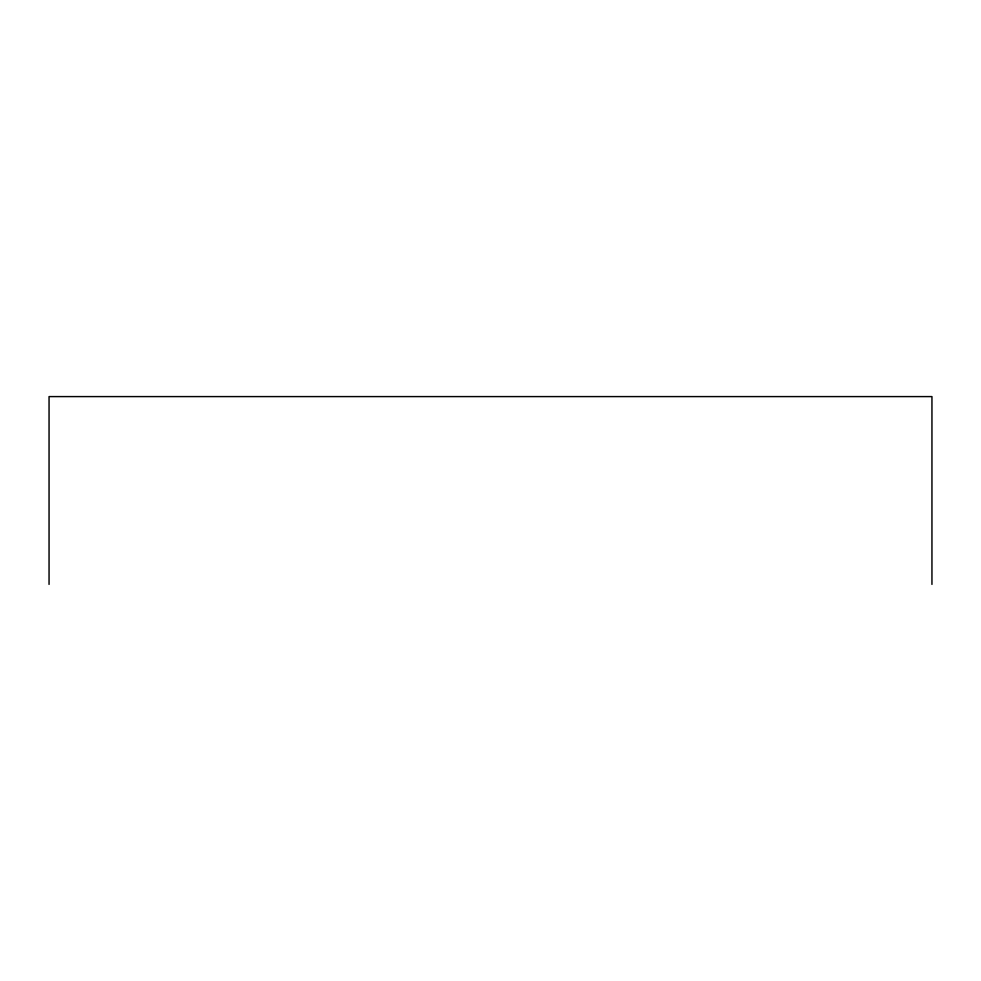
<?xml version="1.0" encoding="UTF-8"?>
<svg xmlns="http://www.w3.org/2000/svg" width="981" height="981" viewBox="0 0 981 981"><rect width="100%" height="100%" fill="white"/><g stroke="black" fill="none" stroke-linecap="round" stroke-linejoin="round"><path stroke-width="1.47" d="M931.95 584.406L931.95 396.594L49.05 396.594L49.05 584.406"/></g></svg>
